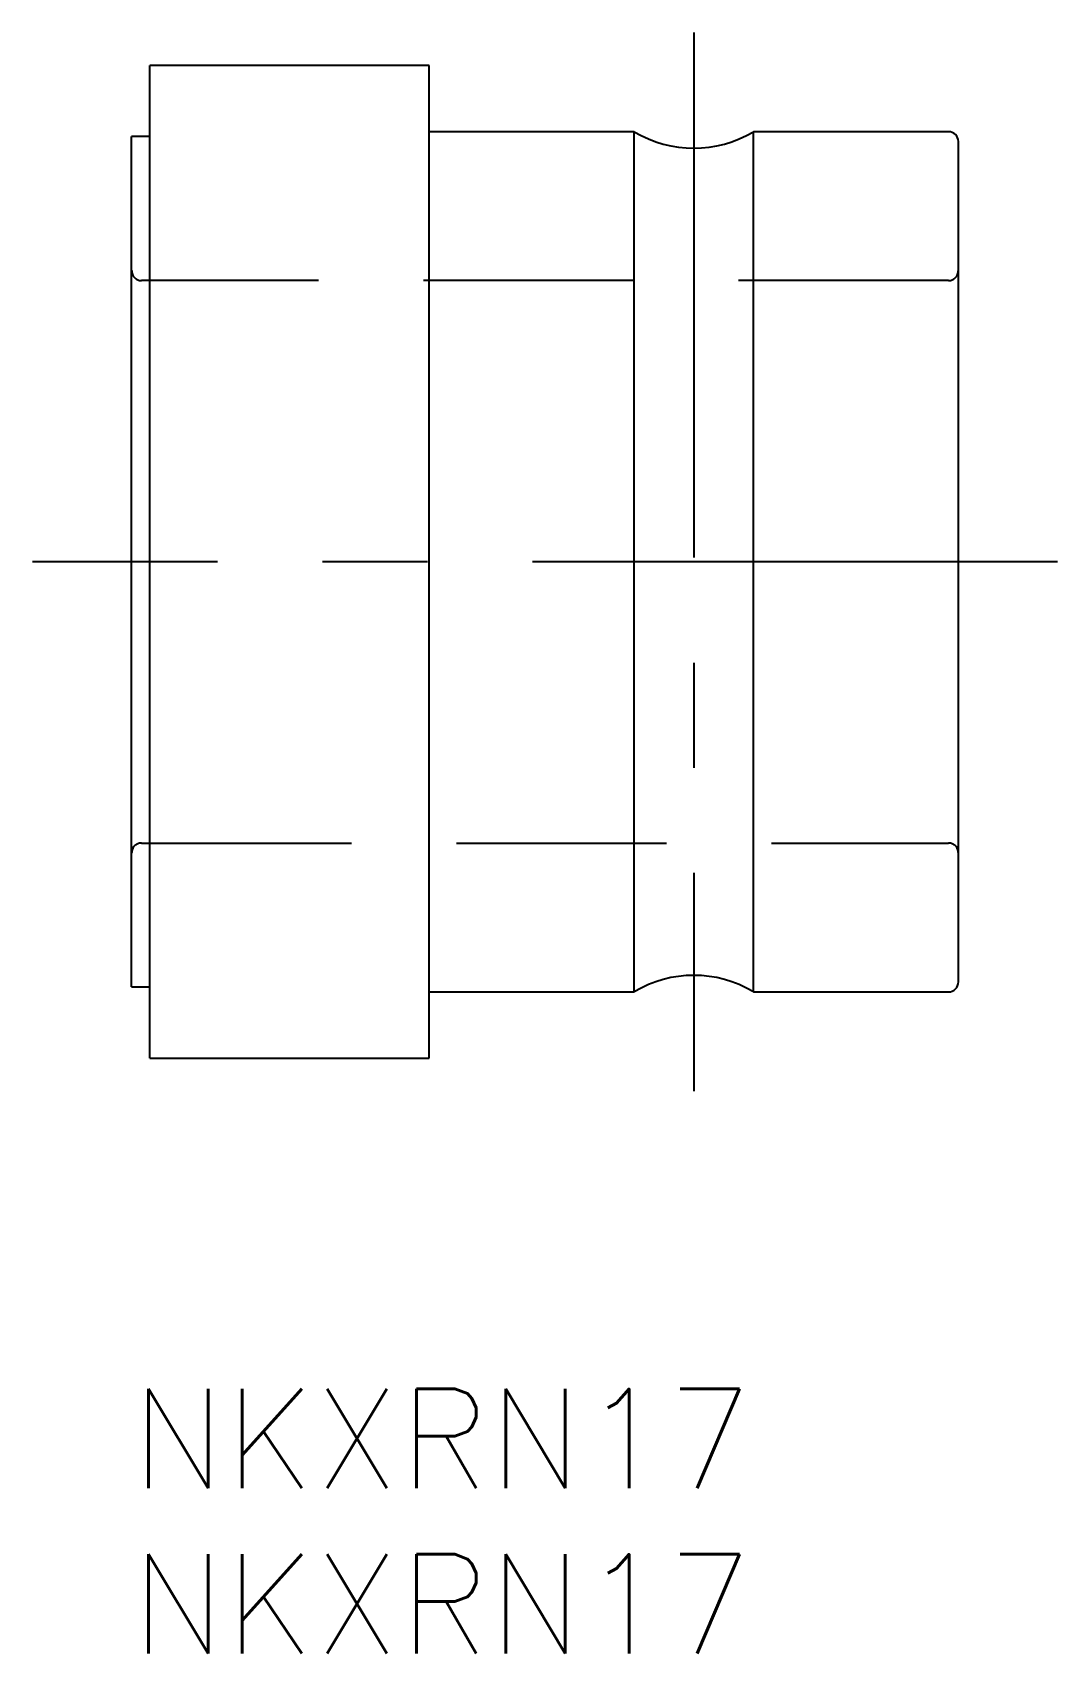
# Model space of a CAD drawing. Extents: x -3 to 28, y -8 to 41.
import ezdxf

# ---------------------------------------------------------------- set-up
doc = ezdxf.new("R2010")
doc.units = 0
doc.header["$LTSCALE"] = 0.5
doc.linetypes.add('CENTER', pattern=[50.8, 31.75, -6.35, 6.35, -6.35])
doc.linetypes.add('DASHED', pattern=[19.05, 12.7, -6.35])
for name, color, linetype in [('MSM_CENTER', 1, 'CENTER'), ('MSM_CONTINUOUS', 7, 'CONTINUOUS'), ('MSM_DASHED', 4, 'DASHED'), ('MSM_PART_NUMBER', 7, 'CONTINUOUS')]:
    doc.layers.add(name, color=color, linetype=linetype)
doc.styles.get("Standard").update_dxf_attribs({"font": 'txt.shx', "height": 3, "bigfont": 'bigfont.shx'})

msp = doc.modelspace()

# ---------------------------------------------------------------- linework, layer by layer
at = {"layer": 'MSM_CENTER'}
for p, q in [((17, 41), (17, 9)), ((28, 25), (-3, 25))]:
    msp.add_line(p, q, dxfattribs=at)
at = {"layer": 'MSM_CONTINUOUS'}
for p, q in [((9, 40), (0.55, 40)), ((0.55, 10), (0.55, 40)), ((9, 10), (9, 40)), ((0.55, 37.85), (0, 37.85)), ((0, 12.15), (0, 37.85)), ((15.197, 38), (9, 38)), ((15.197, 12), (15.197, 38)), ((24.7, 38), (18.803, 38)), ((18.803, 12), (18.803, 38)), ((25, 12.3), (25, 37.7)), ((0, 12.15), (0.55, 12.15)), ((9, 12), (15.197, 12)), ((18.803, 12), (24.7, 12)), ((0.55, 10), (9, 10))]:
    msp.add_line(p, q, dxfattribs=at)
for centre, radius, start, end in [((17, 41), 3.5, 238.9973, 301.0027), ((24.7, 37.7), 0.3, 360, 90), ((17, 9), 3.5, 58.9973, 121.0027), ((24.7, 12.3), 0.3, 270, 0)]:
    msp.add_arc(centre, radius, start, end, dxfattribs=at)
at = {"layer": 'MSM_DASHED'}
for p, q in [((24.7, 33.5), (0.3, 33.5)), ((0.3, 16.5), (24.7, 16.5))]:
    msp.add_line(p, q, dxfattribs=at)
for centre, start, end in [((0.3, 33.8), 180, 270), ((24.7, 33.8), 270, 0), ((0.3, 16.2), 90, 180), ((24.7, 16.2), 360, 90)]:
    msp.add_arc(centre, 0.3, start, end, dxfattribs=at)

# ---------------------------------------------------------------- texts
at = {"layer": 'MSM_PART_NUMBER'}
for p in [(0, -3), (0, -8)]:
    msp.add_text('NKXRN17', height=3, dxfattribs=at).set_placement(p)

doc.saveas('drawing.dxf')
